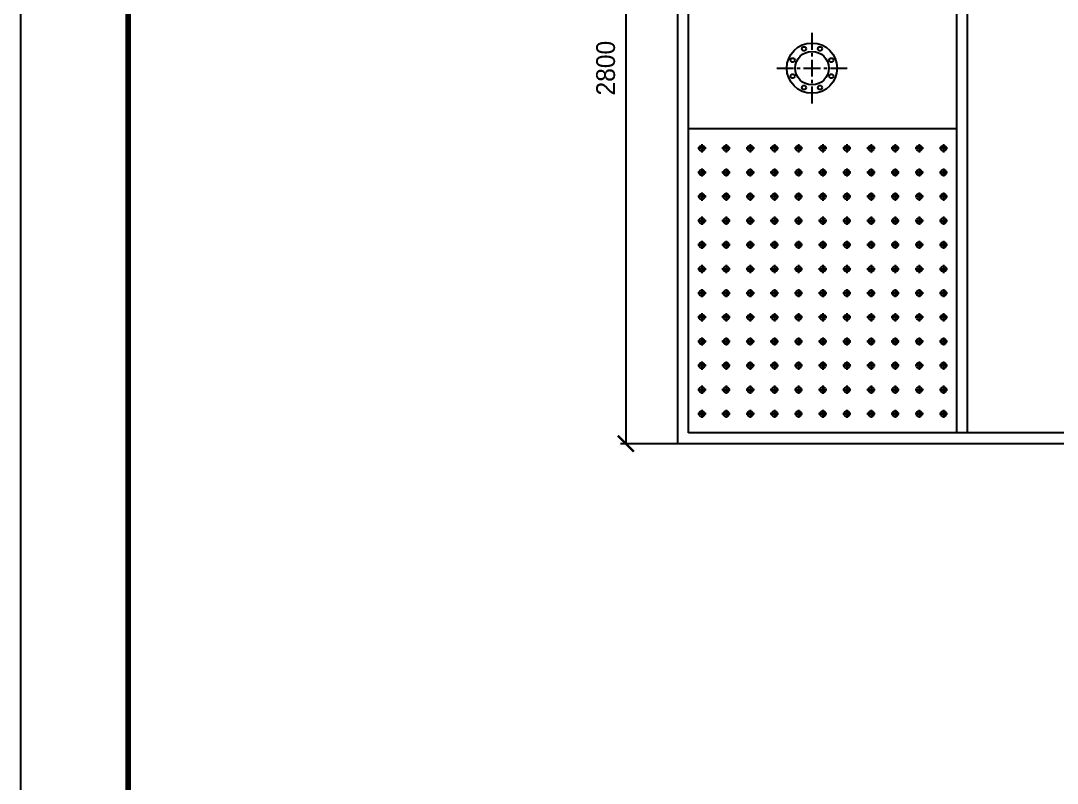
# Model space of a CAD drawing. Header units: millimetres. Extents: x 0 to 16815, y 0 to 11890.
# Drawn here: x 0 to 3863, y 6340 to 9183 of the extents above; entities that cross this region are included whole.
import ezdxf

# ---------------------------------------------------------------- set-up
doc = ezdxf.new("R2010")
doc.units = ezdxf.units.MM
doc.linetypes.add('CENTER', pattern=[2, 1.25, -0.25, 0.25, -0.25])
doc.layers.get('DEFPOINTS').update_dxf_attribs({"color": 143})
for name, color, linetype in [('CENTER', 1, 'CENTER'), ('냉각탑_dim', 1, 'Continuous'), ('냉각탑_form', 1, 'Continuous')]:
    doc.layers.add(name, color=color, linetype=linetype)
doc.styles.add('HY울릉도L', font='')
doc.styles.get('HY울릉도L').set_extended_font_data('HY울릉도L')
doc.dimstyles.new('성지DIM', dxfattribs={"dimtxt": 3.5, "dimasz": 3, "dimexe": 1, "dimexo": 2.5, "dimgap": 2, "dimtad": 1, "dimdec": 0, "dimzin": 3, "dimdsep": 46, "dimtxsty": 'HY울릉도L', "dimblk": 'ARCHTICK', "dimcen": -2, "dimclrd": 256, "dimclre": 256, "dimclrt": 7, "dimadec": 0, "dimazin": 0, "dimtfac": 1, "dimtdec": 0, "dimtofl": 0, "dimtmove": 0, "dimatfit": 3, "dimfxl": 0, "dimtolj": 1, "dimtzin": 0, "dimlwe": -1, "dimarcsym": 0})

# ---------------------------------------------------------------- blocks, each defined once
blk = doc.blocks.new('냉각탑form')
at = {"layer": 'DEFPOINTS'}
blk.add_lwpolyline([(0, 297.073), (420.103, 297.073), (420.103, 0), (0, 0)], close=True, dxfattribs=at)
at = {"layer": '냉각탑_form', "const_width": 0.5}
blk.add_lwpolyline([(10.002, 287.07), (10.002, 10.002), (410.1, 10.002), (410.1, 287.07)], close=True, dxfattribs=at)
blk = doc.blocks.new('_ArchTick')
at = {"color": 0, "linetype": 'ByBlock', "const_width": 0.15}
blk.add_lwpolyline([(-0.5, -0.5), (0.5, 0.5)], dxfattribs=at)
blk = doc.blocks.new('*D41')
at = {"layer": 'DEFPOINTS', "color": 0, "transparency": 16777216}
for p in [(2548.5, 10406.3), (2254.9, 7606.3), (2548.5, 7606.3)]:
    blk.add_point(p, dxfattribs=at)
at = {"layer": '냉각탑_dim', "transparency": 16777216}
for p, q in [((2498.5, 10406.3), (2234.9, 10406.3)), ((2498.5, 7606.3), (2234.9, 7606.3))]:
    blk.add_line(p, q, dxfattribs=at)
at = {"layer": '냉각탑_dim', "lineweight": -2, "transparency": 16777216}
blk.add_line((2254.9, 10406.3), (2254.9, 7606.3), dxfattribs=at)
at = {"layer": '냉각탑_dim', "lineweight": -2, "transparency": 16777216, "xscale": 60, "yscale": 60, "zscale": 60}
for p, rotation in [((2254.9, 10406.3), 90), ((2254.9, 7606.3), 270)]:
    blk.add_blockref('_ArchTick', p, dxfattribs=dict(at, rotation=rotation))
at = {"layer": '냉각탑_dim', "color": 7, "transparency": 16777216, "insert": (2179.9, 9006.3), "char_height": 70, "attachment_point": 5, "rotation": 90, "style": 'HY울릉도L'}
blk.add_mtext('\\A1;2800', dxfattribs=at)

msp = doc.modelspace()

# ---------------------------------------------------------------- linework, layer by layer
at = {"color": 3}
for p, q in [((3488.5, 7646.3), (3488.5, 10366.3)), ((3528.5, 7646.3), (3528.5, 10366.3)), ((2488.5, 8781.3), (3488.5, 8781.3))]:
    msp.add_line(p, q, dxfattribs=at)
for points in [[(2448.5, 7606.3), (2448.5, 10406.3), (7848.5, 10406.3), (7848.5, 7606.3)], [(2488.5, 7646.3), (2488.5, 10366.3), (7808.5, 10366.3), (7808.5, 7646.3)]]:
    msp.add_lwpolyline(points, close=True, dxfattribs=at)
for centre, radius in [((2948.5, 9006.3), 93.8), ((2918.6, 9078.5), 7.81), ((2978.4, 9078.5), 7.81), ((2876.3, 9036.2), 7.81), ((2948.5, 9006.3), 62.5), ((3020.7, 9036.2), 7.81), ((2876.3, 8976.4), 7.81), ((3020.7, 8976.4), 7.81), ((2918.6, 8934.1), 7.81), ((2978.4, 8934.1), 7.81)]:
    msp.add_circle(centre, radius, dxfattribs=at)
for centre in [(2538.5, 8707.5), (2628.5, 8707.5), (2718.5, 8707.5), (2808.5, 8707.5), (2898.5, 8707.5), (2988.5, 8707.5), (3078.5, 8707.5), (3168.5, 8707.5), (3258.5, 8707.5), (3348.5, 8707.5), (3438.5, 8707.5), (2538.5, 8617.5), (2628.5, 8617.5), (2718.5, 8617.5), (2808.5, 8617.5), (2898.5, 8617.5), (2988.5, 8617.5), (3078.5, 8617.5), (3168.5, 8617.5), (3258.5, 8617.5), (3348.5, 8617.5), (3438.5, 8617.5), (2538.5, 8527.5), (2628.5, 8527.5), (2718.5, 8527.5), (2808.5, 8527.5), (2898.5, 8527.5), (2988.5, 8527.5), (3078.5, 8527.5), (3168.5, 8527.5), (3258.5, 8527.5), (3348.5, 8527.5), (3438.5, 8527.5), (2538.5, 8437.5), (2628.5, 8437.5), (2718.5, 8437.5), (2808.5, 8437.5), (2898.5, 8437.5), (2988.5, 8437.5), (3078.5, 8437.5), (3168.5, 8437.5), (3258.5, 8437.5), (3348.5, 8437.5), (3438.5, 8437.5), (2538.5, 8347.5), (2628.5, 8347.5), (2718.5, 8347.5), (2808.5, 8347.5), (2898.5, 8347.5), (2988.5, 8347.5), (3078.5, 8347.5), (3168.5, 8347.5), (3258.5, 8347.5), (3348.5, 8347.5), (3438.5, 8347.5), (2538.5, 8257.5), (2628.5, 8257.5), (2718.5, 8257.5), (2808.5, 8257.5), (2898.5, 8257.5), (2988.5, 8257.5), (3078.5, 8257.5), (3168.5, 8257.5), (3258.5, 8257.5), (3348.5, 8257.5), (3438.5, 8257.5), (2538.5, 8167.5), (2628.5, 8167.5), (2718.5, 8167.5), (2808.5, 8167.5), (2898.5, 8167.5), (2988.5, 8167.5), (3078.5, 8167.5), (3168.5, 8167.5), (3258.5, 8167.5), (3348.5, 8167.5), (3438.5, 8167.5), (2538.5, 8077.5), (2628.5, 8077.5), (2718.5, 8077.5), (2808.5, 8077.5), (2898.5, 8077.5), (2988.5, 8077.5), (3078.5, 8077.5), (3168.5, 8077.5), (3258.5, 8077.5), (3348.5, 8077.5), (3438.5, 8077.5), (2538.5, 7987.5), (2628.5, 7987.5), (2718.5, 7987.5), (2808.5, 7987.5), (2898.5, 7987.5), (2988.5, 7987.5), (3078.5, 7987.5), (3168.5, 7987.5), (3258.5, 7987.5), (3348.5, 7987.5), (3438.5, 7987.5), (2538.5, 7897.5), (2628.5, 7897.5), (2718.5, 7897.5), (2808.5, 7897.5), (2898.5, 7897.5), (2988.5, 7897.5), (3078.5, 7897.5), (3168.5, 7897.5), (3258.5, 7897.5), (3348.5, 7897.5), (3438.5, 7897.5), (2538.5, 7807.5), (2628.5, 7807.5), (2718.5, 7807.5), (2808.5, 7807.5), (2898.5, 7807.5), (2988.5, 7807.5), (3078.5, 7807.5), (3168.5, 7807.5), (3258.5, 7807.5), (3348.5, 7807.5), (3438.5, 7807.5), (2538.5, 7717.5), (2628.5, 7717.5), (2718.5, 7717.5), (2808.5, 7717.5), (2898.5, 7717.5), (2988.5, 7717.5), (3078.5, 7717.5), (3168.5, 7717.5), (3258.5, 7717.5), (3348.5, 7717.5), (3438.5, 7717.5)]:
    msp.add_circle(centre, 10.6)
at = {"layer": 'CENTER', "linetype": 'CENTER', "ltscale": 50}
for p, q in [((2948.5, 9137.5), (2948.5, 8875)), ((2817.2, 9006.3), (3079.7, 9006.3)), ((2553.8, 8707.5), (2523.2, 8707.5)), ((2526.7, 8707.5), (2550.3, 8707.5)), ((2550.3, 8707.5), (2526.7, 8707.5)), ((2526.7, 8707.5), (2550.3, 8707.5)), ((2538.5, 8722.8), (2538.5, 8692.2)), ((2538.5, 8719.3), (2538.5, 8695.8)), ((2643.8, 8707.5), (2613.2, 8707.5)), ((2616.7, 8707.5), (2640.3, 8707.5)), ((2640.3, 8707.5), (2616.7, 8707.5)), ((2616.7, 8707.5), (2640.3, 8707.5)), ((2628.5, 8722.8), (2628.5, 8692.2)), ((2628.5, 8719.3), (2628.5, 8695.8)), ((2733.8, 8707.5), (2703.2, 8707.5)), ((2706.7, 8707.5), (2730.3, 8707.5)), ((2730.3, 8707.5), (2706.7, 8707.5)), ((2706.7, 8707.5), (2730.3, 8707.5)), ((2718.5, 8722.8), (2718.5, 8692.2)), ((2718.5, 8719.3), (2718.5, 8695.8)), ((2823.8, 8707.5), (2793.2, 8707.5)), ((2796.7, 8707.5), (2820.3, 8707.5)), ((2820.3, 8707.5), (2796.7, 8707.5)), ((2796.7, 8707.5), (2820.3, 8707.5)), ((2808.5, 8722.8), (2808.5, 8692.2)), ((2808.5, 8719.3), (2808.5, 8695.8)), ((2913.8, 8707.5), (2883.2, 8707.5)), ((2886.7, 8707.5), (2910.3, 8707.5)), ((2910.3, 8707.5), (2886.7, 8707.5)), ((2886.7, 8707.5), (2910.3, 8707.5)), ((2898.5, 8722.8), (2898.5, 8692.2)), ((2898.5, 8719.3), (2898.5, 8695.8)), ((3003.8, 8707.5), (2973.2, 8707.5)), ((2976.7, 8707.5), (3000.3, 8707.5)), ((3000.3, 8707.5), (2976.7, 8707.5)), ((2976.7, 8707.5), (3000.3, 8707.5)), ((2988.5, 8722.8), (2988.5, 8692.2)), ((2988.5, 8719.3), (2988.5, 8695.8)), ((3093.8, 8707.5), (3063.2, 8707.5)), ((3066.7, 8707.5), (3090.3, 8707.5)), ((3090.3, 8707.5), (3066.7, 8707.5)), ((3066.7, 8707.5), (3090.3, 8707.5)), ((3078.5, 8722.8), (3078.5, 8692.2)), ((3078.5, 8719.3), (3078.5, 8695.8)), ((3183.8, 8707.5), (3153.2, 8707.5)), ((3156.7, 8707.5), (3180.3, 8707.5)), ((3180.3, 8707.5), (3156.7, 8707.5)), ((3156.7, 8707.5), (3180.3, 8707.5)), ((3168.5, 8722.8), (3168.5, 8692.2)), ((3168.5, 8719.3), (3168.5, 8695.8)), ((3273.8, 8707.5), (3243.2, 8707.5)), ((3246.7, 8707.5), (3270.3, 8707.5)), ((3270.3, 8707.5), (3246.7, 8707.5)), ((3246.7, 8707.5), (3270.3, 8707.5)), ((3258.5, 8722.8), (3258.5, 8692.2)), ((3258.5, 8719.3), (3258.5, 8695.8)), ((3363.8, 8707.5), (3333.2, 8707.5)), ((3336.7, 8707.5), (3360.3, 8707.5)), ((3360.3, 8707.5), (3336.7, 8707.5)), ((3336.7, 8707.5), (3360.3, 8707.5)), ((3348.5, 8722.8), (3348.5, 8692.2)), ((3348.5, 8719.3), (3348.5, 8695.8)), ((3453.8, 8707.5), (3423.2, 8707.5)), ((3426.7, 8707.5), (3450.3, 8707.5)), ((3450.3, 8707.5), (3426.7, 8707.5)), ((3426.7, 8707.5), (3450.3, 8707.5)), ((3438.5, 8722.8), (3438.5, 8692.2)), ((3438.5, 8719.3), (3438.5, 8695.8)), ((2553.8, 8617.5), (2523.2, 8617.5)), ((2526.7, 8617.5), (2550.3, 8617.5)), ((2550.3, 8617.5), (2526.7, 8617.5)), ((2526.7, 8617.5), (2550.3, 8617.5)), ((2538.5, 8632.8), (2538.5, 8602.2)), ((2538.5, 8629.3), (2538.5, 8605.8)), ((2643.8, 8617.5), (2613.2, 8617.5)), ((2616.7, 8617.5), (2640.3, 8617.5)), ((2640.3, 8617.5), (2616.7, 8617.5)), ((2616.7, 8617.5), (2640.3, 8617.5)), ((2628.5, 8632.8), (2628.5, 8602.2)), ((2628.5, 8629.3), (2628.5, 8605.8)), ((2733.8, 8617.5), (2703.2, 8617.5)), ((2706.7, 8617.5), (2730.3, 8617.5)), ((2730.3, 8617.5), (2706.7, 8617.5)), ((2706.7, 8617.5), (2730.3, 8617.5)), ((2718.5, 8632.8), (2718.5, 8602.2)), ((2718.5, 8629.3), (2718.5, 8605.8)), ((2823.8, 8617.5), (2793.2, 8617.5)), ((2796.7, 8617.5), (2820.3, 8617.5)), ((2820.3, 8617.5), (2796.7, 8617.5)), ((2796.7, 8617.5), (2820.3, 8617.5)), ((2808.5, 8632.8), (2808.5, 8602.2)), ((2808.5, 8629.3), (2808.5, 8605.8)), ((2913.8, 8617.5), (2883.2, 8617.5)), ((2886.7, 8617.5), (2910.3, 8617.5)), ((2910.3, 8617.5), (2886.7, 8617.5)), ((2886.7, 8617.5), (2910.3, 8617.5)), ((2898.5, 8632.8), (2898.5, 8602.2)), ((2898.5, 8629.3), (2898.5, 8605.8)), ((3003.8, 8617.5), (2973.2, 8617.5)), ((2976.7, 8617.5), (3000.3, 8617.5)), ((3000.3, 8617.5), (2976.7, 8617.5)), ((2976.7, 8617.5), (3000.3, 8617.5)), ((2988.5, 8632.8), (2988.5, 8602.2)), ((2988.5, 8629.3), (2988.5, 8605.8)), ((3093.8, 8617.5), (3063.2, 8617.5)), ((3066.7, 8617.5), (3090.3, 8617.5)), ((3090.3, 8617.5), (3066.7, 8617.5)), ((3066.7, 8617.5), (3090.3, 8617.5)), ((3078.5, 8632.8), (3078.5, 8602.2)), ((3078.5, 8629.3), (3078.5, 8605.8)), ((3183.8, 8617.5), (3153.2, 8617.5)), ((3156.7, 8617.5), (3180.3, 8617.5)), ((3180.3, 8617.5), (3156.7, 8617.5)), ((3156.7, 8617.5), (3180.3, 8617.5)), ((3168.5, 8632.8), (3168.5, 8602.2)), ((3168.5, 8629.3), (3168.5, 8605.8)), ((3273.8, 8617.5), (3243.2, 8617.5)), ((3246.7, 8617.5), (3270.3, 8617.5)), ((3270.3, 8617.5), (3246.7, 8617.5)), ((3246.7, 8617.5), (3270.3, 8617.5)), ((3258.5, 8632.8), (3258.5, 8602.2)), ((3258.5, 8629.3), (3258.5, 8605.8)), ((3363.8, 8617.5), (3333.2, 8617.5)), ((3336.7, 8617.5), (3360.3, 8617.5)), ((3360.3, 8617.5), (3336.7, 8617.5)), ((3336.7, 8617.5), (3360.3, 8617.5)), ((3348.5, 8632.8), (3348.5, 8602.2)), ((3348.5, 8629.3), (3348.5, 8605.8)), ((3453.8, 8617.5), (3423.2, 8617.5)), ((3426.7, 8617.5), (3450.3, 8617.5)), ((3450.3, 8617.5), (3426.7, 8617.5)), ((3426.7, 8617.5), (3450.3, 8617.5)), ((3438.5, 8632.8), (3438.5, 8602.2)), ((3438.5, 8629.3), (3438.5, 8605.8)), ((2538.5, 8542.8), (2538.5, 8512.2)), ((2538.5, 8539.3), (2538.5, 8515.8)), ((2628.5, 8542.8), (2628.5, 8512.2)), ((2628.5, 8539.3), (2628.5, 8515.8)), ((2718.5, 8542.8), (2718.5, 8512.2)), ((2718.5, 8539.3), (2718.5, 8515.8)), ((2808.5, 8542.8), (2808.5, 8512.2)), ((2808.5, 8539.3), (2808.5, 8515.8)), ((2898.5, 8542.8), (2898.5, 8512.2)), ((2898.5, 8539.3), (2898.5, 8515.8)), ((2988.5, 8542.8), (2988.5, 8512.2)), ((2988.5, 8539.3), (2988.5, 8515.8)), ((3078.5, 8542.8), (3078.5, 8512.2)), ((3078.5, 8539.3), (3078.5, 8515.8)), ((3168.5, 8542.8), (3168.5, 8512.2)), ((3168.5, 8539.3), (3168.5, 8515.8)), ((3258.5, 8542.8), (3258.5, 8512.2)), ((3258.5, 8539.3), (3258.5, 8515.8)), ((3348.5, 8542.8), (3348.5, 8512.2)), ((3348.5, 8539.3), (3348.5, 8515.8)), ((3438.5, 8542.8), (3438.5, 8512.2)), ((3438.5, 8539.3), (3438.5, 8515.8)), ((2553.8, 8527.5), (2523.2, 8527.5)), ((2526.7, 8527.5), (2550.3, 8527.5)), ((2550.3, 8527.5), (2526.7, 8527.5)), ((2526.7, 8527.5), (2550.3, 8527.5)), ((2643.8, 8527.5), (2613.2, 8527.5)), ((2616.7, 8527.5), (2640.3, 8527.5)), ((2640.3, 8527.5), (2616.7, 8527.5)), ((2616.7, 8527.5), (2640.3, 8527.5)), ((2733.8, 8527.5), (2703.2, 8527.5)), ((2706.7, 8527.5), (2730.3, 8527.5)), ((2730.3, 8527.5), (2706.7, 8527.5)), ((2706.7, 8527.5), (2730.3, 8527.5)), ((2823.8, 8527.5), (2793.2, 8527.5)), ((2796.7, 8527.5), (2820.3, 8527.5)), ((2820.3, 8527.5), (2796.7, 8527.5)), ((2796.7, 8527.5), (2820.3, 8527.5)), ((2913.8, 8527.5), (2883.2, 8527.5)), ((2886.7, 8527.5), (2910.3, 8527.5)), ((2910.3, 8527.5), (2886.7, 8527.5)), ((2886.7, 8527.5), (2910.3, 8527.5)), ((3003.8, 8527.5), (2973.2, 8527.5)), ((2976.7, 8527.5), (3000.3, 8527.5)), ((3000.3, 8527.5), (2976.7, 8527.5)), ((2976.7, 8527.5), (3000.3, 8527.5)), ((3093.8, 8527.5), (3063.2, 8527.5)), ((3066.7, 8527.5), (3090.3, 8527.5)), ((3090.3, 8527.5), (3066.7, 8527.5)), ((3066.7, 8527.5), (3090.3, 8527.5)), ((3183.8, 8527.5), (3153.2, 8527.5)), ((3156.7, 8527.5), (3180.3, 8527.5)), ((3180.3, 8527.5), (3156.7, 8527.5)), ((3156.7, 8527.5), (3180.3, 8527.5)), ((3273.8, 8527.5), (3243.2, 8527.5)), ((3246.7, 8527.5), (3270.3, 8527.5)), ((3270.3, 8527.5), (3246.7, 8527.5)), ((3246.7, 8527.5), (3270.3, 8527.5)), ((3363.8, 8527.5), (3333.2, 8527.5)), ((3336.7, 8527.5), (3360.3, 8527.5)), ((3360.3, 8527.5), (3336.7, 8527.5)), ((3336.7, 8527.5), (3360.3, 8527.5)), ((3453.8, 8527.5), (3423.2, 8527.5)), ((3426.7, 8527.5), (3450.3, 8527.5)), ((3450.3, 8527.5), (3426.7, 8527.5)), ((3426.7, 8527.5), (3450.3, 8527.5)), ((2553.8, 8437.5), (2523.2, 8437.5)), ((2526.7, 8437.5), (2550.3, 8437.5)), ((2550.3, 8437.5), (2526.7, 8437.5)), ((2526.7, 8437.5), (2550.3, 8437.5)), ((2538.5, 8452.8), (2538.5, 8422.2)), ((2538.5, 8449.3), (2538.5, 8425.8)), ((2643.8, 8437.5), (2613.2, 8437.5)), ((2616.7, 8437.5), (2640.3, 8437.5)), ((2640.3, 8437.5), (2616.7, 8437.5)), ((2616.7, 8437.5), (2640.3, 8437.5)), ((2628.5, 8452.8), (2628.5, 8422.2)), ((2628.5, 8449.3), (2628.5, 8425.8)), ((2733.8, 8437.5), (2703.2, 8437.5)), ((2706.7, 8437.5), (2730.3, 8437.5)), ((2730.3, 8437.5), (2706.7, 8437.5)), ((2706.7, 8437.5), (2730.3, 8437.5)), ((2718.5, 8452.8), (2718.5, 8422.2)), ((2718.5, 8449.3), (2718.5, 8425.8)), ((2823.8, 8437.5), (2793.2, 8437.5)), ((2796.7, 8437.5), (2820.3, 8437.5)), ((2820.3, 8437.5), (2796.7, 8437.5)), ((2796.7, 8437.5), (2820.3, 8437.5)), ((2808.5, 8452.8), (2808.5, 8422.2)), ((2808.5, 8449.3), (2808.5, 8425.8)), ((2913.8, 8437.5), (2883.2, 8437.5)), ((2886.7, 8437.5), (2910.3, 8437.5)), ((2910.3, 8437.5), (2886.7, 8437.5)), ((2886.7, 8437.5), (2910.3, 8437.5)), ((2898.5, 8452.8), (2898.5, 8422.2)), ((2898.5, 8449.3), (2898.5, 8425.8)), ((3003.8, 8437.5), (2973.2, 8437.5)), ((2976.7, 8437.5), (3000.3, 8437.5)), ((3000.3, 8437.5), (2976.7, 8437.5)), ((2976.7, 8437.5), (3000.3, 8437.5)), ((2988.5, 8452.8), (2988.5, 8422.2)), ((2988.5, 8449.3), (2988.5, 8425.8)), ((3093.8, 8437.5), (3063.2, 8437.5)), ((3066.7, 8437.5), (3090.3, 8437.5)), ((3090.3, 8437.5), (3066.7, 8437.5)), ((3066.7, 8437.5), (3090.3, 8437.5)), ((3078.5, 8452.8), (3078.5, 8422.2)), ((3078.5, 8449.3), (3078.5, 8425.8)), ((3183.8, 8437.5), (3153.2, 8437.5)), ((3156.7, 8437.5), (3180.3, 8437.5)), ((3180.3, 8437.5), (3156.7, 8437.5)), ((3156.7, 8437.5), (3180.3, 8437.5)), ((3168.5, 8452.8), (3168.5, 8422.2)), ((3168.5, 8449.3), (3168.5, 8425.8)), ((3273.8, 8437.5), (3243.2, 8437.5)), ((3246.7, 8437.5), (3270.3, 8437.5)), ((3270.3, 8437.5), (3246.7, 8437.5)), ((3246.7, 8437.5), (3270.3, 8437.5)), ((3258.5, 8452.8), (3258.5, 8422.2)), ((3258.5, 8449.3), (3258.5, 8425.8)), ((3363.8, 8437.5), (3333.2, 8437.5)), ((3336.7, 8437.5), (3360.3, 8437.5)), ((3360.3, 8437.5), (3336.7, 8437.5)), ((3336.7, 8437.5), (3360.3, 8437.5)), ((3348.5, 8452.8), (3348.5, 8422.2)), ((3348.5, 8449.3), (3348.5, 8425.8)), ((3453.8, 8437.5), (3423.2, 8437.5)), ((3426.7, 8437.5), (3450.3, 8437.5)), ((3450.3, 8437.5), (3426.7, 8437.5)), ((3426.7, 8437.5), (3450.3, 8437.5)), ((3438.5, 8452.8), (3438.5, 8422.2)), ((3438.5, 8449.3), (3438.5, 8425.8)), ((2553.8, 8347.5), (2523.2, 8347.5)), ((2526.7, 8347.5), (2550.3, 8347.5)), ((2550.3, 8347.5), (2526.7, 8347.5)), ((2526.7, 8347.5), (2550.3, 8347.5)), ((2538.5, 8362.8), (2538.5, 8332.2)), ((2538.5, 8359.3), (2538.5, 8335.8)), ((2643.8, 8347.5), (2613.2, 8347.5)), ((2616.7, 8347.5), (2640.3, 8347.5)), ((2640.3, 8347.5), (2616.7, 8347.5)), ((2616.7, 8347.5), (2640.3, 8347.5)), ((2628.5, 8362.8), (2628.5, 8332.2)), ((2628.5, 8359.3), (2628.5, 8335.8)), ((2733.8, 8347.5), (2703.2, 8347.5)), ((2706.7, 8347.5), (2730.3, 8347.5)), ((2730.3, 8347.5), (2706.7, 8347.5)), ((2706.7, 8347.5), (2730.3, 8347.5)), ((2718.5, 8362.8), (2718.5, 8332.2)), ((2718.5, 8359.3), (2718.5, 8335.8)), ((2823.8, 8347.5), (2793.2, 8347.5)), ((2796.7, 8347.5), (2820.3, 8347.5)), ((2820.3, 8347.5), (2796.7, 8347.5)), ((2796.7, 8347.5), (2820.3, 8347.5)), ((2808.5, 8362.8), (2808.5, 8332.2)), ((2808.5, 8359.3), (2808.5, 8335.8)), ((2913.8, 8347.5), (2883.2, 8347.5)), ((2886.7, 8347.5), (2910.3, 8347.5)), ((2910.3, 8347.5), (2886.7, 8347.5)), ((2886.7, 8347.5), (2910.3, 8347.5)), ((2898.5, 8362.8), (2898.5, 8332.2)), ((2898.5, 8359.3), (2898.5, 8335.8)), ((3003.8, 8347.5), (2973.2, 8347.5)), ((2976.7, 8347.5), (3000.3, 8347.5)), ((3000.3, 8347.5), (2976.7, 8347.5)), ((2976.7, 8347.5), (3000.3, 8347.5)), ((2988.5, 8362.8), (2988.5, 8332.2)), ((2988.5, 8359.3), (2988.5, 8335.8)), ((3093.8, 8347.5), (3063.2, 8347.5)), ((3066.7, 8347.5), (3090.3, 8347.5)), ((3090.3, 8347.5), (3066.7, 8347.5)), ((3066.7, 8347.5), (3090.3, 8347.5)), ((3078.5, 8362.8), (3078.5, 8332.2)), ((3078.5, 8359.3), (3078.5, 8335.8)), ((3183.8, 8347.5), (3153.2, 8347.5)), ((3156.7, 8347.5), (3180.3, 8347.5)), ((3180.3, 8347.5), (3156.7, 8347.5)), ((3156.7, 8347.5), (3180.3, 8347.5)), ((3168.5, 8362.8), (3168.5, 8332.2)), ((3168.5, 8359.3), (3168.5, 8335.8)), ((3273.8, 8347.5), (3243.2, 8347.5)), ((3246.7, 8347.5), (3270.3, 8347.5)), ((3270.3, 8347.5), (3246.7, 8347.5)), ((3246.7, 8347.5), (3270.3, 8347.5)), ((3258.5, 8362.8), (3258.5, 8332.2)), ((3258.5, 8359.3), (3258.5, 8335.8)), ((3363.8, 8347.5), (3333.2, 8347.5)), ((3336.7, 8347.5), (3360.3, 8347.5)), ((3360.3, 8347.5), (3336.7, 8347.5)), ((3336.7, 8347.5), (3360.3, 8347.5)), ((3348.5, 8362.8), (3348.5, 8332.2)), ((3348.5, 8359.3), (3348.5, 8335.8)), ((3453.8, 8347.5), (3423.2, 8347.5)), ((3426.7, 8347.5), (3450.3, 8347.5)), ((3450.3, 8347.5), (3426.7, 8347.5)), ((3426.7, 8347.5), (3450.3, 8347.5)), ((3438.5, 8362.8), (3438.5, 8332.2)), ((3438.5, 8359.3), (3438.5, 8335.8)), ((2538.5, 8272.8), (2538.5, 8242.2)), ((2538.5, 8269.3), (2538.5, 8245.8)), ((2628.5, 8272.8), (2628.5, 8242.2)), ((2628.5, 8269.3), (2628.5, 8245.8)), ((2718.5, 8272.8), (2718.5, 8242.2)), ((2718.5, 8269.3), (2718.5, 8245.8)), ((2808.5, 8272.8), (2808.5, 8242.2)), ((2808.5, 8269.3), (2808.5, 8245.8)), ((2898.5, 8272.8), (2898.5, 8242.2)), ((2898.5, 8269.3), (2898.5, 8245.8)), ((2988.5, 8272.8), (2988.5, 8242.2)), ((2988.5, 8269.3), (2988.5, 8245.8)), ((3078.5, 8272.8), (3078.5, 8242.2)), ((3078.5, 8269.3), (3078.5, 8245.8)), ((3168.5, 8272.8), (3168.5, 8242.2)), ((3168.5, 8269.3), (3168.5, 8245.8)), ((3258.5, 8272.8), (3258.5, 8242.2)), ((3258.5, 8269.3), (3258.5, 8245.8)), ((3348.5, 8272.8), (3348.5, 8242.2)), ((3348.5, 8269.3), (3348.5, 8245.8)), ((3438.5, 8272.8), (3438.5, 8242.2)), ((3438.5, 8269.3), (3438.5, 8245.8)), ((2553.8, 8257.5), (2523.2, 8257.5)), ((2526.7, 8257.5), (2550.3, 8257.5)), ((2550.3, 8257.5), (2526.7, 8257.5)), ((2526.7, 8257.5), (2550.3, 8257.5)), ((2643.8, 8257.5), (2613.2, 8257.5)), ((2616.7, 8257.5), (2640.3, 8257.5)), ((2640.3, 8257.5), (2616.7, 8257.5)), ((2616.7, 8257.5), (2640.3, 8257.5)), ((2733.8, 8257.5), (2703.2, 8257.5)), ((2706.7, 8257.5), (2730.3, 8257.5)), ((2730.3, 8257.5), (2706.7, 8257.5)), ((2706.7, 8257.5), (2730.3, 8257.5)), ((2823.8, 8257.5), (2793.2, 8257.5)), ((2796.7, 8257.5), (2820.3, 8257.5)), ((2820.3, 8257.5), (2796.7, 8257.5)), ((2796.7, 8257.5), (2820.3, 8257.5)), ((2913.8, 8257.5), (2883.2, 8257.5)), ((2886.7, 8257.5), (2910.3, 8257.5)), ((2910.3, 8257.5), (2886.7, 8257.5)), ((2886.7, 8257.5), (2910.3, 8257.5)), ((3003.8, 8257.5), (2973.2, 8257.5)), ((2976.7, 8257.5), (3000.3, 8257.5)), ((3000.3, 8257.5), (2976.7, 8257.5)), ((2976.7, 8257.5), (3000.3, 8257.5)), ((3093.8, 8257.5), (3063.2, 8257.5)), ((3066.7, 8257.5), (3090.3, 8257.5)), ((3090.3, 8257.5), (3066.7, 8257.5)), ((3066.7, 8257.5), (3090.3, 8257.5)), ((3183.8, 8257.5), (3153.2, 8257.5)), ((3156.7, 8257.5), (3180.3, 8257.5)), ((3180.3, 8257.5), (3156.7, 8257.5)), ((3156.7, 8257.5), (3180.3, 8257.5)), ((3273.8, 8257.5), (3243.2, 8257.5)), ((3246.7, 8257.5), (3270.3, 8257.5)), ((3270.3, 8257.5), (3246.7, 8257.5)), ((3246.7, 8257.5), (3270.3, 8257.5)), ((3363.8, 8257.5), (3333.2, 8257.5)), ((3336.7, 8257.5), (3360.3, 8257.5)), ((3360.3, 8257.5), (3336.7, 8257.5)), ((3336.7, 8257.5), (3360.3, 8257.5)), ((3453.8, 8257.5), (3423.2, 8257.5)), ((3426.7, 8257.5), (3450.3, 8257.5)), ((3450.3, 8257.5), (3426.7, 8257.5)), ((3426.7, 8257.5), (3450.3, 8257.5)), ((2553.8, 8167.5), (2523.2, 8167.5)), ((2526.7, 8167.5), (2550.3, 8167.5)), ((2550.3, 8167.5), (2526.7, 8167.5)), ((2526.7, 8167.5), (2550.3, 8167.5)), ((2538.5, 8182.8), (2538.5, 8152.2)), ((2538.5, 8179.3), (2538.5, 8155.8)), ((2643.8, 8167.5), (2613.2, 8167.5)), ((2616.7, 8167.5), (2640.3, 8167.5)), ((2640.3, 8167.5), (2616.7, 8167.5)), ((2616.7, 8167.5), (2640.3, 8167.5)), ((2628.5, 8182.8), (2628.5, 8152.2)), ((2628.5, 8179.3), (2628.5, 8155.8)), ((2733.8, 8167.5), (2703.2, 8167.5)), ((2706.7, 8167.5), (2730.3, 8167.5)), ((2730.3, 8167.5), (2706.7, 8167.5)), ((2706.7, 8167.5), (2730.3, 8167.5)), ((2718.5, 8182.8), (2718.5, 8152.2)), ((2718.5, 8179.3), (2718.5, 8155.8)), ((2823.8, 8167.5), (2793.2, 8167.5)), ((2796.7, 8167.5), (2820.3, 8167.5)), ((2820.3, 8167.5), (2796.7, 8167.5)), ((2796.7, 8167.5), (2820.3, 8167.5)), ((2808.5, 8182.8), (2808.5, 8152.2)), ((2808.5, 8179.3), (2808.5, 8155.8)), ((2913.8, 8167.5), (2883.2, 8167.5)), ((2886.7, 8167.5), (2910.3, 8167.5)), ((2910.3, 8167.5), (2886.7, 8167.5)), ((2886.7, 8167.5), (2910.3, 8167.5)), ((2898.5, 8182.8), (2898.5, 8152.2)), ((2898.5, 8179.3), (2898.5, 8155.8)), ((3003.8, 8167.5), (2973.2, 8167.5)), ((2976.7, 8167.5), (3000.3, 8167.5)), ((3000.3, 8167.5), (2976.7, 8167.5)), ((2976.7, 8167.5), (3000.3, 8167.5)), ((2988.5, 8182.8), (2988.5, 8152.2)), ((2988.5, 8179.3), (2988.5, 8155.8)), ((3093.8, 8167.5), (3063.2, 8167.5)), ((3066.7, 8167.5), (3090.3, 8167.5)), ((3090.3, 8167.5), (3066.7, 8167.5)), ((3066.7, 8167.5), (3090.3, 8167.5)), ((3078.5, 8182.8), (3078.5, 8152.2)), ((3078.5, 8179.3), (3078.5, 8155.8)), ((3183.8, 8167.5), (3153.2, 8167.5)), ((3156.7, 8167.5), (3180.3, 8167.5)), ((3180.3, 8167.5), (3156.7, 8167.5)), ((3156.7, 8167.5), (3180.3, 8167.5)), ((3168.5, 8182.8), (3168.5, 8152.2)), ((3168.5, 8179.3), (3168.5, 8155.8)), ((3273.8, 8167.5), (3243.2, 8167.5)), ((3246.7, 8167.5), (3270.3, 8167.5)), ((3270.3, 8167.5), (3246.7, 8167.5)), ((3246.7, 8167.5), (3270.3, 8167.5)), ((3258.5, 8182.8), (3258.5, 8152.2)), ((3258.5, 8179.3), (3258.5, 8155.8)), ((3363.8, 8167.5), (3333.2, 8167.5)), ((3336.7, 8167.5), (3360.3, 8167.5)), ((3360.3, 8167.5), (3336.7, 8167.5)), ((3336.7, 8167.5), (3360.3, 8167.5)), ((3348.5, 8182.8), (3348.5, 8152.2)), ((3348.5, 8179.3), (3348.5, 8155.8)), ((3453.8, 8167.5), (3423.2, 8167.5)), ((3426.7, 8167.5), (3450.3, 8167.5)), ((3450.3, 8167.5), (3426.7, 8167.5)), ((3426.7, 8167.5), (3450.3, 8167.5)), ((3438.5, 8182.8), (3438.5, 8152.2)), ((3438.5, 8179.3), (3438.5, 8155.8)), ((2553.8, 8077.5), (2523.2, 8077.5)), ((2526.7, 8077.5), (2550.3, 8077.5)), ((2550.3, 8077.5), (2526.7, 8077.5)), ((2526.7, 8077.5), (2550.3, 8077.5)), ((2538.5, 8092.8), (2538.5, 8062.2)), ((2538.5, 8089.3), (2538.5, 8065.8)), ((2643.8, 8077.5), (2613.2, 8077.5)), ((2616.7, 8077.5), (2640.3, 8077.5)), ((2640.3, 8077.5), (2616.7, 8077.5)), ((2616.7, 8077.5), (2640.3, 8077.5)), ((2628.5, 8092.8), (2628.5, 8062.2)), ((2628.5, 8089.3), (2628.5, 8065.8)), ((2733.8, 8077.5), (2703.2, 8077.5)), ((2706.7, 8077.5), (2730.3, 8077.5)), ((2730.3, 8077.5), (2706.7, 8077.5)), ((2706.7, 8077.5), (2730.3, 8077.5)), ((2718.5, 8092.8), (2718.5, 8062.2)), ((2718.5, 8089.3), (2718.5, 8065.8)), ((2823.8, 8077.5), (2793.2, 8077.5)), ((2796.7, 8077.5), (2820.3, 8077.5)), ((2820.3, 8077.5), (2796.7, 8077.5)), ((2796.7, 8077.5), (2820.3, 8077.5)), ((2808.5, 8092.8), (2808.5, 8062.2)), ((2808.5, 8089.3), (2808.5, 8065.8)), ((2913.8, 8077.5), (2883.2, 8077.5)), ((2886.7, 8077.5), (2910.3, 8077.5)), ((2910.3, 8077.5), (2886.7, 8077.5)), ((2886.7, 8077.5), (2910.3, 8077.5)), ((2898.5, 8092.8), (2898.5, 8062.2)), ((2898.5, 8089.3), (2898.5, 8065.8)), ((3003.8, 8077.5), (2973.2, 8077.5)), ((2976.7, 8077.5), (3000.3, 8077.5)), ((3000.3, 8077.5), (2976.7, 8077.5)), ((2976.7, 8077.5), (3000.3, 8077.5)), ((2988.5, 8092.8), (2988.5, 8062.2)), ((2988.5, 8089.3), (2988.5, 8065.8)), ((3093.8, 8077.5), (3063.2, 8077.5)), ((3066.7, 8077.5), (3090.3, 8077.5)), ((3090.3, 8077.5), (3066.7, 8077.5)), ((3066.7, 8077.5), (3090.3, 8077.5)), ((3078.5, 8092.8), (3078.5, 8062.2)), ((3078.5, 8089.3), (3078.5, 8065.8)), ((3183.8, 8077.5), (3153.2, 8077.5)), ((3156.7, 8077.5), (3180.3, 8077.5)), ((3180.3, 8077.5), (3156.7, 8077.5)), ((3156.7, 8077.5), (3180.3, 8077.5)), ((3168.5, 8092.8), (3168.5, 8062.2)), ((3168.5, 8089.3), (3168.5, 8065.8)), ((3273.8, 8077.5), (3243.2, 8077.5)), ((3246.7, 8077.5), (3270.3, 8077.5)), ((3270.3, 8077.5), (3246.7, 8077.5)), ((3246.7, 8077.5), (3270.3, 8077.5)), ((3258.5, 8092.8), (3258.5, 8062.2)), ((3258.5, 8089.3), (3258.5, 8065.8)), ((3363.8, 8077.5), (3333.2, 8077.5)), ((3336.7, 8077.5), (3360.3, 8077.5)), ((3360.3, 8077.5), (3336.7, 8077.5)), ((3336.7, 8077.5), (3360.3, 8077.5)), ((3348.5, 8092.8), (3348.5, 8062.2)), ((3348.5, 8089.3), (3348.5, 8065.8)), ((3453.8, 8077.5), (3423.2, 8077.5)), ((3426.7, 8077.5), (3450.3, 8077.5)), ((3450.3, 8077.5), (3426.7, 8077.5)), ((3426.7, 8077.5), (3450.3, 8077.5)), ((3438.5, 8092.8), (3438.5, 8062.2)), ((3438.5, 8089.3), (3438.5, 8065.8)), ((2538.5, 8002.8), (2538.5, 7972.2)), ((2538.5, 7999.3), (2538.5, 7975.8)), ((2628.5, 8002.8), (2628.5, 7972.2)), ((2628.5, 7999.3), (2628.5, 7975.8)), ((2718.5, 8002.8), (2718.5, 7972.2)), ((2718.5, 7999.3), (2718.5, 7975.8)), ((2808.5, 8002.8), (2808.5, 7972.2)), ((2808.5, 7999.3), (2808.5, 7975.8)), ((2898.5, 8002.8), (2898.5, 7972.2)), ((2898.5, 7999.3), (2898.5, 7975.8)), ((2988.5, 8002.8), (2988.5, 7972.2)), ((2988.5, 7999.3), (2988.5, 7975.8)), ((3078.5, 8002.8), (3078.5, 7972.2)), ((3078.5, 7999.3), (3078.5, 7975.8)), ((3168.5, 8002.8), (3168.5, 7972.2)), ((3168.5, 7999.3), (3168.5, 7975.8)), ((3258.5, 8002.8), (3258.5, 7972.2)), ((3258.5, 7999.3), (3258.5, 7975.8)), ((3348.5, 8002.8), (3348.5, 7972.2)), ((3348.5, 7999.3), (3348.5, 7975.8)), ((3438.5, 8002.8), (3438.5, 7972.2)), ((3438.5, 7999.3), (3438.5, 7975.8)), ((2553.8, 7987.5), (2523.2, 7987.5)), ((2526.7, 7987.5), (2550.3, 7987.5)), ((2550.3, 7987.5), (2526.7, 7987.5)), ((2526.7, 7987.5), (2550.3, 7987.5)), ((2643.8, 7987.5), (2613.2, 7987.5)), ((2616.7, 7987.5), (2640.3, 7987.5)), ((2640.3, 7987.5), (2616.7, 7987.5)), ((2616.7, 7987.5), (2640.3, 7987.5)), ((2733.8, 7987.5), (2703.2, 7987.5)), ((2706.7, 7987.5), (2730.3, 7987.5)), ((2730.3, 7987.5), (2706.7, 7987.5)), ((2706.7, 7987.5), (2730.3, 7987.5)), ((2823.8, 7987.5), (2793.2, 7987.5)), ((2796.7, 7987.5), (2820.3, 7987.5)), ((2820.3, 7987.5), (2796.7, 7987.5)), ((2796.7, 7987.5), (2820.3, 7987.5)), ((2913.8, 7987.5), (2883.2, 7987.5)), ((2886.7, 7987.5), (2910.3, 7987.5)), ((2910.3, 7987.5), (2886.7, 7987.5)), ((2886.7, 7987.5), (2910.3, 7987.5)), ((3003.8, 7987.5), (2973.2, 7987.5)), ((2976.7, 7987.5), (3000.3, 7987.5)), ((3000.3, 7987.5), (2976.7, 7987.5)), ((2976.7, 7987.5), (3000.3, 7987.5)), ((3093.8, 7987.5), (3063.2, 7987.5)), ((3066.7, 7987.5), (3090.3, 7987.5)), ((3090.3, 7987.5), (3066.7, 7987.5)), ((3066.7, 7987.5), (3090.3, 7987.5)), ((3183.8, 7987.5), (3153.2, 7987.5)), ((3156.7, 7987.5), (3180.3, 7987.5)), ((3180.3, 7987.5), (3156.7, 7987.5)), ((3156.7, 7987.5), (3180.3, 7987.5)), ((3273.8, 7987.5), (3243.2, 7987.5)), ((3246.7, 7987.5), (3270.3, 7987.5)), ((3270.3, 7987.5), (3246.7, 7987.5)), ((3246.7, 7987.5), (3270.3, 7987.5)), ((3363.8, 7987.5), (3333.2, 7987.5)), ((3336.7, 7987.5), (3360.3, 7987.5)), ((3360.3, 7987.5), (3336.7, 7987.5)), ((3336.7, 7987.5), (3360.3, 7987.5)), ((3453.8, 7987.5), (3423.2, 7987.5)), ((3426.7, 7987.5), (3450.3, 7987.5)), ((3450.3, 7987.5), (3426.7, 7987.5)), ((3426.7, 7987.5), (3450.3, 7987.5)), ((2553.8, 7897.5), (2523.2, 7897.5)), ((2526.7, 7897.5), (2550.3, 7897.5)), ((2550.3, 7897.5), (2526.7, 7897.5)), ((2526.7, 7897.5), (2550.3, 7897.5)), ((2538.5, 7912.8), (2538.5, 7882.2)), ((2538.5, 7909.3), (2538.5, 7885.8)), ((2643.8, 7897.5), (2613.2, 7897.5)), ((2616.7, 7897.5), (2640.3, 7897.5)), ((2640.3, 7897.5), (2616.7, 7897.5)), ((2616.7, 7897.5), (2640.3, 7897.5)), ((2628.5, 7912.8), (2628.5, 7882.2)), ((2628.5, 7909.3), (2628.5, 7885.8)), ((2733.8, 7897.5), (2703.2, 7897.5)), ((2706.7, 7897.5), (2730.3, 7897.5)), ((2730.3, 7897.5), (2706.7, 7897.5)), ((2706.7, 7897.5), (2730.3, 7897.5)), ((2718.5, 7912.8), (2718.5, 7882.2)), ((2718.5, 7909.3), (2718.5, 7885.8)), ((2823.8, 7897.5), (2793.2, 7897.5)), ((2796.7, 7897.5), (2820.3, 7897.5)), ((2820.3, 7897.5), (2796.7, 7897.5)), ((2796.7, 7897.5), (2820.3, 7897.5)), ((2808.5, 7912.8), (2808.5, 7882.2)), ((2808.5, 7909.3), (2808.5, 7885.8)), ((2913.8, 7897.5), (2883.2, 7897.5)), ((2886.7, 7897.5), (2910.3, 7897.5)), ((2910.3, 7897.5), (2886.7, 7897.5)), ((2886.7, 7897.5), (2910.3, 7897.5)), ((2898.5, 7912.8), (2898.5, 7882.2)), ((2898.5, 7909.3), (2898.5, 7885.8)), ((3003.8, 7897.5), (2973.2, 7897.5)), ((2976.7, 7897.5), (3000.3, 7897.5)), ((3000.3, 7897.5), (2976.7, 7897.5)), ((2976.7, 7897.5), (3000.3, 7897.5)), ((2988.5, 7912.8), (2988.5, 7882.2)), ((2988.5, 7909.3), (2988.5, 7885.8)), ((3093.8, 7897.5), (3063.2, 7897.5)), ((3066.7, 7897.5), (3090.3, 7897.5)), ((3090.3, 7897.5), (3066.7, 7897.5)), ((3066.7, 7897.5), (3090.3, 7897.5)), ((3078.5, 7912.8), (3078.5, 7882.2)), ((3078.5, 7909.3), (3078.5, 7885.8)), ((3183.8, 7897.5), (3153.2, 7897.5)), ((3156.7, 7897.5), (3180.3, 7897.5)), ((3180.3, 7897.5), (3156.7, 7897.5)), ((3156.7, 7897.5), (3180.3, 7897.5)), ((3168.5, 7912.8), (3168.5, 7882.2)), ((3168.5, 7909.3), (3168.5, 7885.8)), ((3273.8, 7897.5), (3243.2, 7897.5)), ((3246.7, 7897.5), (3270.3, 7897.5)), ((3270.3, 7897.5), (3246.7, 7897.5)), ((3246.7, 7897.5), (3270.3, 7897.5)), ((3258.5, 7912.8), (3258.5, 7882.2)), ((3258.5, 7909.3), (3258.5, 7885.8)), ((3363.8, 7897.5), (3333.2, 7897.5)), ((3336.7, 7897.5), (3360.3, 7897.5)), ((3360.3, 7897.5), (3336.7, 7897.5)), ((3336.7, 7897.5), (3360.3, 7897.5)), ((3348.5, 7912.8), (3348.5, 7882.2)), ((3348.5, 7909.3), (3348.5, 7885.8)), ((3453.8, 7897.5), (3423.2, 7897.5)), ((3426.7, 7897.5), (3450.3, 7897.5)), ((3450.3, 7897.5), (3426.7, 7897.5)), ((3426.7, 7897.5), (3450.3, 7897.5)), ((3438.5, 7912.8), (3438.5, 7882.2)), ((3438.5, 7909.3), (3438.5, 7885.8)), ((2553.8, 7807.5), (2523.2, 7807.5)), ((2526.7, 7807.5), (2550.3, 7807.5)), ((2550.3, 7807.5), (2526.7, 7807.5)), ((2526.7, 7807.5), (2550.3, 7807.5)), ((2538.5, 7822.8), (2538.5, 7792.2)), ((2538.5, 7819.3), (2538.5, 7795.8)), ((2643.8, 7807.5), (2613.2, 7807.5)), ((2616.7, 7807.5), (2640.3, 7807.5)), ((2640.3, 7807.5), (2616.7, 7807.5)), ((2616.7, 7807.5), (2640.3, 7807.5)), ((2628.5, 7822.8), (2628.5, 7792.2)), ((2628.5, 7819.3), (2628.5, 7795.8)), ((2733.8, 7807.5), (2703.2, 7807.5)), ((2706.7, 7807.5), (2730.3, 7807.5)), ((2730.3, 7807.5), (2706.7, 7807.5)), ((2706.7, 7807.5), (2730.3, 7807.5)), ((2718.5, 7822.8), (2718.5, 7792.2)), ((2718.5, 7819.3), (2718.5, 7795.8)), ((2823.8, 7807.5), (2793.2, 7807.5)), ((2796.7, 7807.5), (2820.3, 7807.5)), ((2820.3, 7807.5), (2796.7, 7807.5)), ((2796.7, 7807.5), (2820.3, 7807.5)), ((2808.5, 7822.8), (2808.5, 7792.2)), ((2808.5, 7819.3), (2808.5, 7795.8)), ((2913.8, 7807.5), (2883.2, 7807.5)), ((2886.7, 7807.5), (2910.3, 7807.5)), ((2910.3, 7807.5), (2886.7, 7807.5)), ((2886.7, 7807.5), (2910.3, 7807.5)), ((2898.5, 7822.8), (2898.5, 7792.2)), ((2898.5, 7819.3), (2898.5, 7795.8)), ((3003.8, 7807.5), (2973.2, 7807.5)), ((2976.7, 7807.5), (3000.3, 7807.5)), ((3000.3, 7807.5), (2976.7, 7807.5)), ((2976.7, 7807.5), (3000.3, 7807.5)), ((2988.5, 7822.8), (2988.5, 7792.2)), ((2988.5, 7819.3), (2988.5, 7795.8)), ((3093.8, 7807.5), (3063.2, 7807.5)), ((3066.7, 7807.5), (3090.3, 7807.5)), ((3090.3, 7807.5), (3066.7, 7807.5)), ((3066.7, 7807.5), (3090.3, 7807.5)), ((3078.5, 7822.8), (3078.5, 7792.2)), ((3078.5, 7819.3), (3078.5, 7795.8)), ((3183.8, 7807.5), (3153.2, 7807.5)), ((3156.7, 7807.5), (3180.3, 7807.5)), ((3180.3, 7807.5), (3156.7, 7807.5)), ((3156.7, 7807.5), (3180.3, 7807.5)), ((3168.5, 7822.8), (3168.5, 7792.2)), ((3168.5, 7819.3), (3168.5, 7795.8)), ((3273.8, 7807.5), (3243.2, 7807.5)), ((3246.7, 7807.5), (3270.3, 7807.5)), ((3270.3, 7807.5), (3246.7, 7807.5)), ((3246.7, 7807.5), (3270.3, 7807.5)), ((3258.5, 7822.8), (3258.5, 7792.2)), ((3258.5, 7819.3), (3258.5, 7795.8)), ((3363.8, 7807.5), (3333.2, 7807.5)), ((3336.7, 7807.5), (3360.3, 7807.5)), ((3360.3, 7807.5), (3336.7, 7807.5)), ((3336.7, 7807.5), (3360.3, 7807.5)), ((3348.5, 7822.8), (3348.5, 7792.2)), ((3348.5, 7819.3), (3348.5, 7795.8)), ((3453.8, 7807.5), (3423.2, 7807.5)), ((3426.7, 7807.5), (3450.3, 7807.5)), ((3450.3, 7807.5), (3426.7, 7807.5)), ((3426.7, 7807.5), (3450.3, 7807.5)), ((3438.5, 7822.8), (3438.5, 7792.2)), ((3438.5, 7819.3), (3438.5, 7795.8)), ((2538.5, 7732.8), (2538.5, 7702.2)), ((2538.5, 7729.3), (2538.5, 7705.8)), ((2628.5, 7732.8), (2628.5, 7702.2)), ((2628.5, 7729.3), (2628.5, 7705.8)), ((2718.5, 7732.8), (2718.5, 7702.2)), ((2718.5, 7729.3), (2718.5, 7705.8)), ((2808.5, 7732.8), (2808.5, 7702.2)), ((2808.5, 7729.3), (2808.5, 7705.8)), ((2898.5, 7732.8), (2898.5, 7702.2)), ((2898.5, 7729.3), (2898.5, 7705.8)), ((2988.5, 7732.8), (2988.5, 7702.2)), ((2988.5, 7729.3), (2988.5, 7705.8)), ((3078.5, 7732.8), (3078.5, 7702.2)), ((3078.5, 7729.3), (3078.5, 7705.8)), ((3168.5, 7732.8), (3168.5, 7702.2)), ((3168.5, 7729.3), (3168.5, 7705.8)), ((3258.5, 7732.8), (3258.5, 7702.2)), ((3258.5, 7729.3), (3258.5, 7705.8)), ((3348.5, 7732.8), (3348.5, 7702.2)), ((3348.5, 7729.3), (3348.5, 7705.8)), ((3438.5, 7732.8), (3438.5, 7702.2)), ((3438.5, 7729.3), (3438.5, 7705.8)), ((2553.8, 7717.5), (2523.2, 7717.5)), ((2526.7, 7717.5), (2550.3, 7717.5)), ((2550.3, 7717.5), (2526.7, 7717.5)), ((2526.7, 7717.5), (2550.3, 7717.5)), ((2643.8, 7717.5), (2613.2, 7717.5)), ((2616.7, 7717.5), (2640.3, 7717.5)), ((2640.3, 7717.5), (2616.7, 7717.5)), ((2616.7, 7717.5), (2640.3, 7717.5)), ((2733.8, 7717.5), (2703.2, 7717.5)), ((2706.7, 7717.5), (2730.3, 7717.5)), ((2730.3, 7717.5), (2706.7, 7717.5)), ((2706.7, 7717.5), (2730.3, 7717.5)), ((2823.8, 7717.5), (2793.2, 7717.5)), ((2796.7, 7717.5), (2820.3, 7717.5)), ((2820.3, 7717.5), (2796.7, 7717.5)), ((2796.7, 7717.5), (2820.3, 7717.5)), ((2913.8, 7717.5), (2883.2, 7717.5)), ((2886.7, 7717.5), (2910.3, 7717.5)), ((2910.3, 7717.5), (2886.7, 7717.5)), ((2886.7, 7717.5), (2910.3, 7717.5)), ((3003.8, 7717.5), (2973.2, 7717.5)), ((2976.7, 7717.5), (3000.3, 7717.5)), ((3000.3, 7717.5), (2976.7, 7717.5)), ((2976.7, 7717.5), (3000.3, 7717.5)), ((3093.8, 7717.5), (3063.2, 7717.5)), ((3066.7, 7717.5), (3090.3, 7717.5)), ((3090.3, 7717.5), (3066.7, 7717.5)), ((3066.7, 7717.5), (3090.3, 7717.5)), ((3183.8, 7717.5), (3153.2, 7717.5)), ((3156.7, 7717.5), (3180.3, 7717.5)), ((3180.3, 7717.5), (3156.7, 7717.5)), ((3156.7, 7717.5), (3180.3, 7717.5)), ((3273.8, 7717.5), (3243.2, 7717.5)), ((3246.7, 7717.5), (3270.3, 7717.5)), ((3270.3, 7717.5), (3246.7, 7717.5)), ((3246.7, 7717.5), (3270.3, 7717.5)), ((3363.8, 7717.5), (3333.2, 7717.5)), ((3336.7, 7717.5), (3360.3, 7717.5)), ((3360.3, 7717.5), (3336.7, 7717.5)), ((3336.7, 7717.5), (3360.3, 7717.5)), ((3453.8, 7717.5), (3423.2, 7717.5)), ((3426.7, 7717.5), (3450.3, 7717.5)), ((3450.3, 7717.5), (3426.7, 7717.5)), ((3426.7, 7717.5), (3450.3, 7717.5))]:
    msp.add_line(p, q, dxfattribs=at)

# ---------------------------------------------------------------- block references
at = {"layer": '냉각탑_form', "xscale": 40.02539682539683, "yscale": 40.02539682539683, "zscale": 40.02539682539683}
msp.add_blockref('냉각탑form', (0, 0), dxfattribs=at)

# ---------------------------------------------------------------- dimensions: what is measured, and where the dimension line sits
at = {"layer": '냉각탑_dim'}
dim = msp.add_linear_dim(base=(2254.9, 7606.3), p1=(2548.5, 10406.3), p2=(2548.5, 7606.3), angle=90, dimstyle='성지DIM', override={"dimscale": 20, "dimtmove": 2}, dxfattribs=at)
dim.commit()
dim.dimension.update_dxf_attribs({"geometry": '*D41', "text_midpoint": (2179.9, 9006.3)})

doc.saveas('drawing.dxf')
